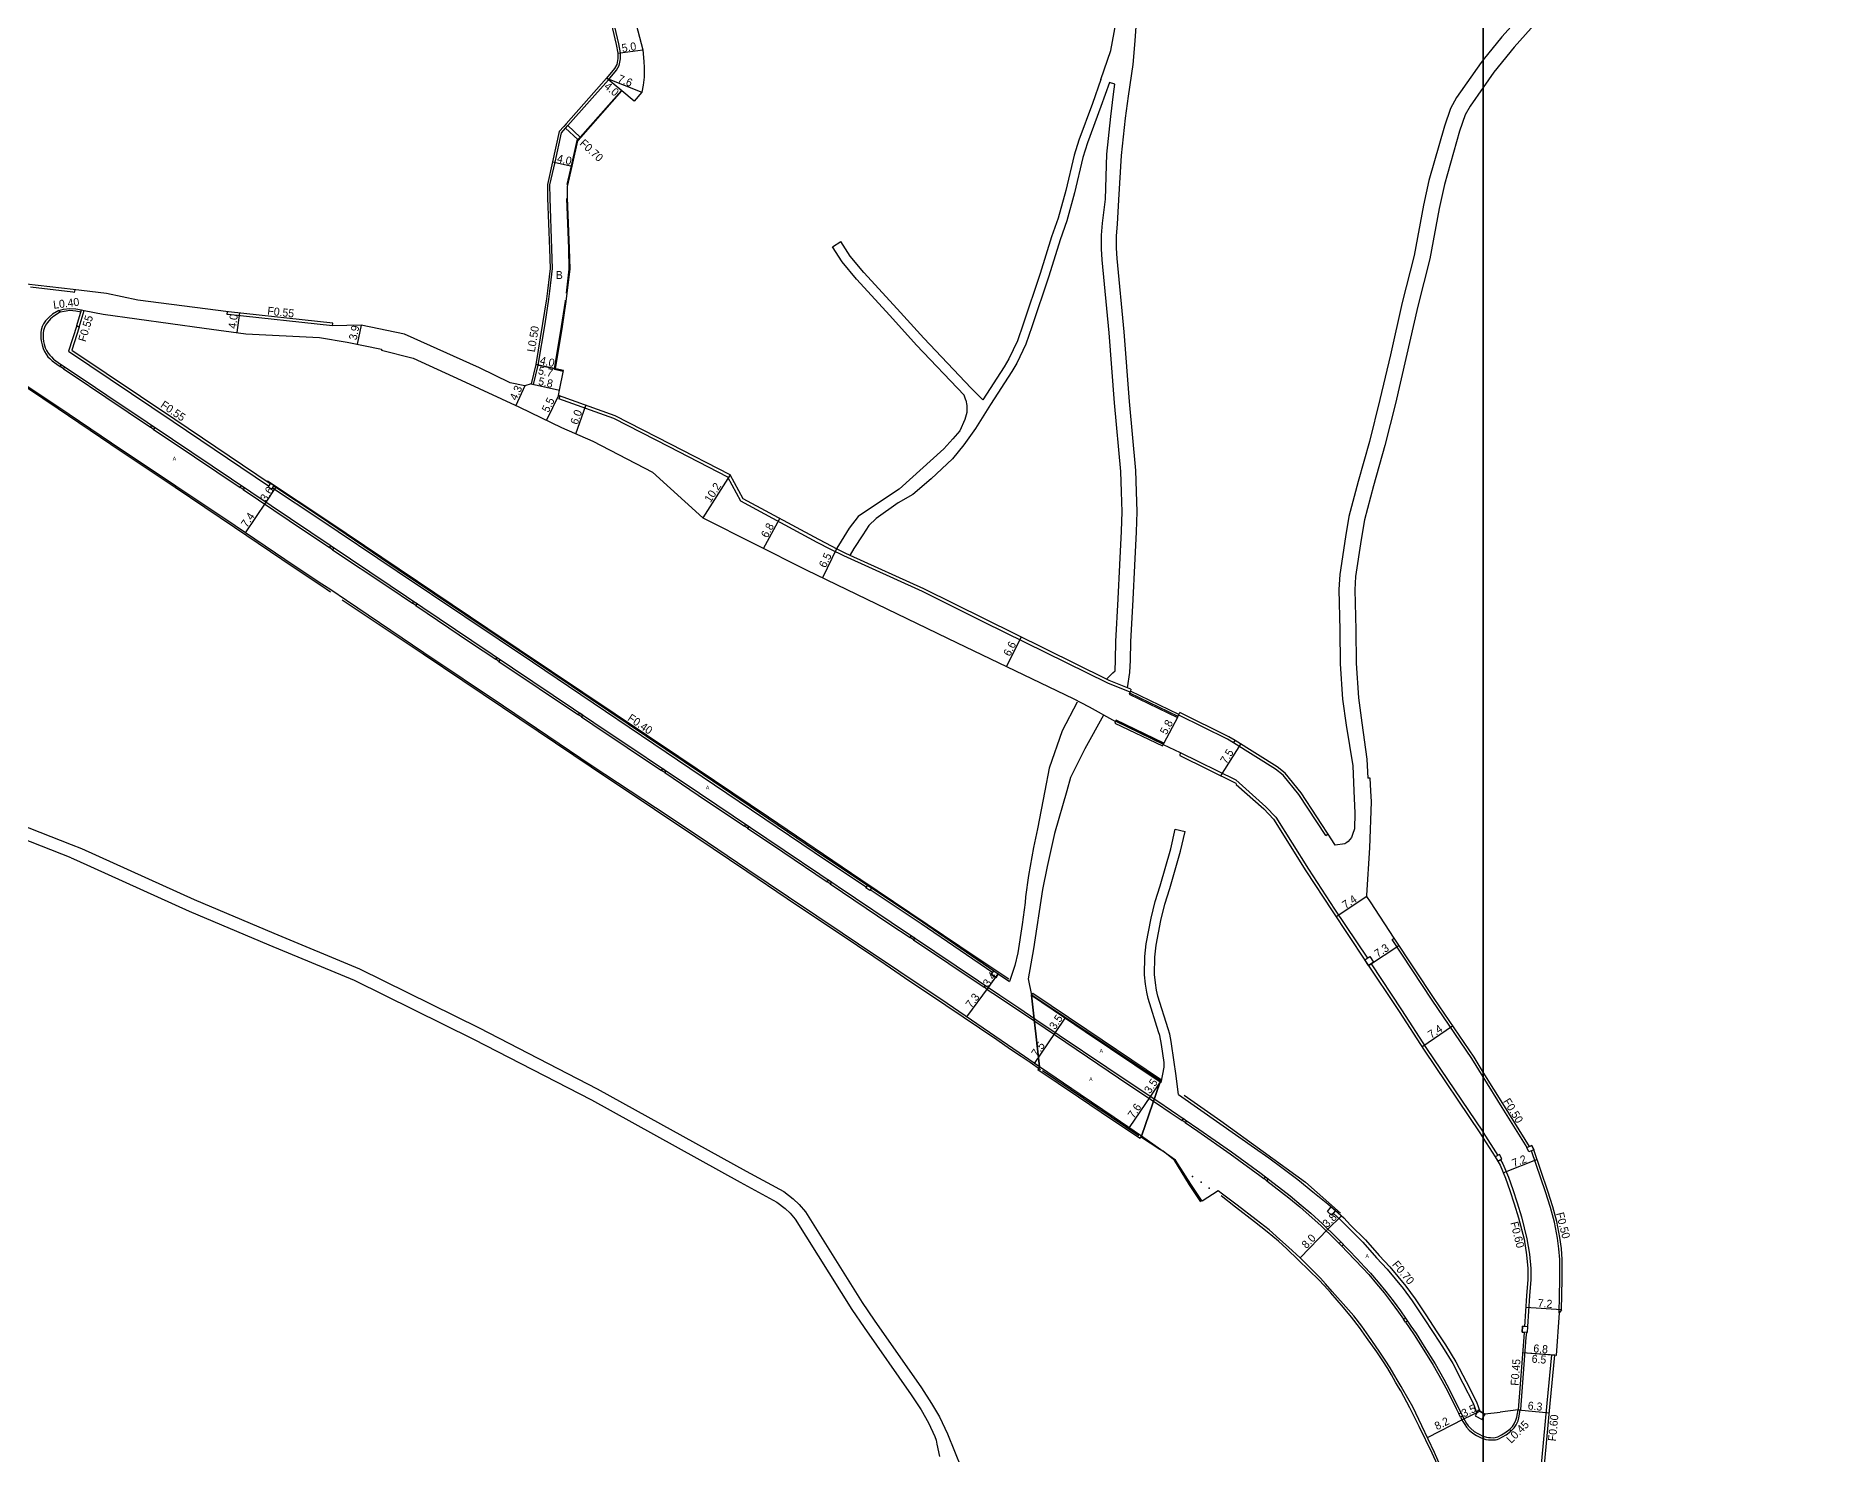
# Model space of a CAD drawing. Header units: metres. Extents: x -24000 to -21600, y -102000 to -99000.
# Drawn here: x -23489.5 to -23132.6, y -101179.4 to -100895.7 of the extents above; entities that cross this region are included whole.
import ezdxf

# ---------------------------------------------------------------- set-up
doc = ezdxf.new("R2010")
doc.units = ezdxf.units.M
doc.header["$LTSCALE"] = 2.5
for name, color, linetype in [('側溝・桝', 7, 'Continuous'), ('図郭', 7, 'Continuous'), ('幅員', 7, 'Continuous'), ('歩道・分離帯・安全施設', 7, 'Continuous'), ('舗装', 7, 'Continuous'), ('道路', 7, 'Continuous')]:
    doc.layers.add(name, color=color, linetype=linetype)
doc.styles.get("Standard").update_dxf_attribs({"font": ''})
doc.styles.add('YOKO_DECO', font='')
doc.styles.get('Standard').set_extended_font_data('@MS PGothic')
doc.styles.get('YOKO_DECO').set_extended_font_data('MS PGothic')

msp = doc.modelspace()

# ---------------------------------------------------------------- linework, layer by layer
at = {"layer": '側溝・桝'}
for points in [[(-23389.92, -100965.42), (-23389, -100961.54), (-23387.63, -100953.3), (-23386.88, -100948.34), (-23386.68, -100946.74), (-23386.15, -100942.22), (-23386.26, -100938.3), (-23386.63, -100928.16), (-23386.66, -100925.46), (-23385.65, -100920.98), (-23384.33, -100915.06), (-23383.53, -100914.16), (-23383.07, -100913.63), (-23374.97, -100904.49), (-23373.34, -100902.52), (-23372.82, -100901.61), (-23372.56, -100900.26), (-23372.57, -100899.11), (-23372.92, -100897.3), (-23375.49, -100886.18)], [(-23383.53, -100914.16), (-23381.09, -100916.45), (-23380.98, -100916.55)], [(-23383.07, -100913.63), (-23380.62, -100915.93), (-23380.51, -100916.03)], [(-23481.72, -100947.02), (-23482.1, -100946.97), (-23490.55, -100945.99)], [(-23481.72, -100947.02), (-23481.65, -100946.48)], [(-23484.91, -100950.61), (-23486.13, -100951.38), (-23486.84, -100951.97), (-23487.54, -100952.71), (-23487.95, -100953.32), (-23488.2, -100953.85), (-23488.41, -100954.53), (-23488.46, -100955.05), (-23488.48, -100955.62), (-23488.46, -100956.28), (-23488.37, -100956.93), (-23488.24, -100957.5), (-23488.02, -100958.22), (-23487.72, -100958.85), (-23487.4, -100959.39), (-23487.06, -100959.87), (-23486.7, -100960.25), (-23486.22, -100960.68), (-23485.78, -100961.03), (-23485.26, -100961.39), (-23484.61, -100961.84)], [(-23484.91, -100950.61), (-23483.92, -100950.35), (-23482.71, -100950.2), (-23481.46, -100950.29), (-23480.34, -100950.52)], [(-23484.91, -100950.61), (-23484.54, -100950.92)], [(-23481.26, -100953.6), (-23480.34, -100950.52)], [(-23480.34, -100950.52), (-23479.81, -100950.63)], [(-23451.21, -100951.4), (-23451.14, -100950.84)], [(-23430.13, -100953.71), (-23451.02, -100951.42), (-23451.21, -100951.4)], [(-23481.26, -100953.6), (-23482.95, -100958.79), (-23462.01, -100972.84), (-23442.93, -100985.7)], [(-23481.26, -100953.6), (-23480.8, -100953.97)], [(-23483.98, -100962.27), (-23482.24, -100963.46), (-23475.51, -100967.97), (-23466.54, -100973.99)], [(-23390.4, -100965.31), (-23389.92, -100965.42)], [(-23384.7, -100967.74), (-23384.91, -100968.32)], [(-23270.63, -101026.96), (-23275.1, -101025.19), (-23299.86, -101012.96), (-23312.14, -101006.85), (-23327.91, -100999.7), (-23330.48, -100998.4), (-23333.2, -100997), (-23348.5, -100988.76), (-23351.07, -100983.94), (-23362.83, -100977.87), (-23373.86, -100972.26), (-23384.91, -100968.32)], [(-23465.92, -100974.4), (-23462.43, -100976.75), (-23448.64, -100986.04)], [(-23448.02, -100986.45), (-23438.82, -100992.64), (-23430.73, -100998.06)], [(-23442.12, -100986.08), (-23432.86, -100992.21), (-23417.23, -101002.76), (-23390.17, -101020.92), (-23356.22, -101043.83), (-23333.81, -101059), (-23323.36, -101065.97)], [(-23430.12, -100998.47), (-23418.88, -101006), (-23414.13, -101009.2)], [(-23326.63, -100999.6), (-23327.64, -100999.15), (-23329.35, -100998.29)], [(-23413.51, -101009.62), (-23402.52, -101017.03), (-23397.51, -101020.4)], [(-23396.88, -101020.82), (-23380.96, -101031.5)], [(-23271.15, -101026.09), (-23274.85, -101024.63), (-23275.35, -101024.38)], [(-23380.35, -101031.91), (-23378.12, -101033.41), (-23364.35, -101042.66)], [(-23249.93, -101037.12), (-23251.18, -101036.4), (-23260.92, -101031.57)], [(-23249.93, -101037.12), (-23249.63, -101036.63)], [(-23231.51, -101055.66), (-23236.88, -101047.45), (-23240.03, -101043.58), (-23241.58, -101042.36), (-23249.93, -101037.12)], [(-23260.6, -101039.03), (-23249.5, -101044.49)], [(-23363.72, -101043.07), (-23357.03, -101047.57), (-23347.76, -101053.79)], [(-23249.5, -101044.49), (-23243.5, -101049.88), (-23241.5, -101052), (-23234.98, -101062.36), (-23229.73, -101070.36), (-23223.19, -101080.19)], [(-23347.16, -101054.19), (-23340.11, -101058.93), (-23331.22, -101064.91)], [(-23231.51, -101055.66), (-23231.03, -101055.34)], [(-23330.61, -101065.33), (-23318.68, -101073.35), (-23314.64, -101076.06)], [(-23322.61, -101066.46), (-23312.41, -101073.25), (-23298.12, -101083.07)], [(-23313.95, -101076.52), (-23299.82, -101086)], [(-23200, -101103.92), (-23202.26, -101100.27), (-23210.23, -101088.55), (-23218.25, -101076.46), (-23218.25, -101076.45), (-23217.84, -101076.18)], [(-23222.45, -101081.3), (-23216.34, -101090.53), (-23211.33, -101098.22), (-23200.17, -101114.79), (-23200, -101115.05)], [(-23299.19, -101086.42), (-23296.93, -101087.94), (-23289.71, -101092.8), (-23270.88, -101105.49), (-23265.33, -101109.17), (-23262.6, -101111.03), (-23260.23, -101112.64)], [(-23191.2, -101118.04), (-23196.2, -101110.06), (-23200, -101103.92)], [(-23259.6, -101113.07), (-23257.12, -101114.76), (-23250.64, -101119.3), (-23244.68, -101123.64), (-23243.86, -101124.27)], [(-23200, -101115.05), (-23197.08, -101119.62), (-23197.08, -101119.63)], [(-23184.8, -101151.14), (-23184.69, -101144.47), (-23184.69, -101140.46), (-23184.86, -101138.33), (-23185.14, -101136.16), (-23185.79, -101132.97), (-23186.55, -101130.04), (-23187.53, -101126.92), (-23190.37, -101118.69)], [(-23196.57, -101120.49), (-23196.07, -101121.31), (-23194.96, -101123.97), (-23194.08, -101126.45), (-23193.23, -101129.1), (-23192.36, -101131.92), (-23191.26, -101136.3), (-23190.73, -101139.42), (-23190.51, -101142.24), (-23190.51, -101144.45), (-23190.73, -101147.73), (-23191.15, -101153.89)], [(-23243.29, -101124.71), (-23238.89, -101128.11), (-23236.7, -101129.91), (-23234.81, -101131.57), (-23232.51, -101133.66), (-23229.67, -101136.39), (-23228.84, -101137.23)], [(-23230, -101131.19), (-23228.4, -101132.66), (-23227.03, -101134.06), (-23224.1, -101137.01), (-23221.33, -101140.14), (-23219.21, -101142.42), (-23216.02, -101146.24), (-23214.21, -101148.72), (-23212.06, -101151.9), (-23209.9, -101155.28), (-23208.16, -101157.9), (-23206.09, -101161.29), (-23204.06, -101165.17), (-23202.03, -101169.21), (-23201.31, -101171.17)], [(-23228.29, -101137.78), (-23227.2, -101138.89), (-23224.06, -101142.21), (-23222.89, -101143.47), (-23221.36, -101145.31), (-23219.84, -101147.15), (-23218.41, -101149.02), (-23216.97, -101150.99), (-23215.96, -101152.42)], [(-23215.56, -101153.02), (-23214.84, -101154.08), (-23213.83, -101155.54), (-23212.2, -101158.08), (-23210.04, -101161.58), (-23208.32, -101164.63), (-23207.1, -101166.89), (-23205.43, -101170.25), (-23204.89, -101171.31)], [(-23191.39, -101155.05), (-23191.46, -101156.05), (-23192.59, -101170.45)], [(-23188.43, -101184.07), (-23188.32, -101180.73), (-23187.21, -101169.21), (-23186.29, -101159.55), (-23185.68, -101159.6)], [(-23204.54, -101172), (-23204.11, -101172.86), (-23203.72, -101173.49), (-23203.36, -101174), (-23202.83, -101174.59), (-23202.07, -101175.21), (-23201.35, -101175.63), (-23200.94, -101175.87), (-23200.41, -101176.14), (-23200, -101176.27)], [(-23200, -101171.17), (-23201.01, -101170.62), (-23201.6, -101171.71), (-23200.24, -101172.45)], [(-23200.24, -101172.45), (-23200, -101172.01)], [(-23200, -101172.01), (-23199.65, -101171.37), (-23200, -101171.17)], [(-23194.48, -101174.8), (-23193.82, -101174.15), (-23193.42, -101173.55), (-23193.05, -101172.74), (-23192.86, -101172.1), (-23192.6, -101170.56), (-23192.59, -101170.45)], [(-23193.04, -101170.5), (-23192.59, -101170.45)], [(-23200, -101176.27), (-23199.47, -101176.43), (-23198.99, -101176.5), (-23198.57, -101176.54), (-23197.89, -101176.56), (-23197.56, -101176.53), (-23197.22, -101176.46), (-23196.88, -101176.34), (-23196.14, -101175.96), (-23195.45, -101175.52), (-23194.48, -101174.8)], [(-23194.48, -101174.8), (-23194.71, -101174.4)]]:
    msp.add_lwpolyline(points, dxfattribs=at)
for points in [[(-23483.72, -100961.89), (-23483.98, -100962.27), (-23484.61, -100961.84), (-23484.35, -100961.46)], [(-23465.67, -100974.02), (-23465.92, -100974.4), (-23466.54, -100973.99), (-23466.28, -100973.61)], [(-23447.77, -100986.07), (-23448.02, -100986.45), (-23448.64, -100986.04), (-23448.38, -100985.65)], [(-23442.57, -100985.15), (-23443.05, -100985.87), (-23442.31, -100986.36), (-23441.83, -100985.64)], [(-23429.87, -100998.09), (-23430.12, -100998.47), (-23430.73, -100998.06), (-23430.47, -100997.68)], [(-23413.25, -101009.24), (-23413.51, -101009.62), (-23414.13, -101009.2), (-23413.87, -101008.82)], [(-23396.62, -101020.44), (-23396.88, -101020.82), (-23397.51, -101020.4), (-23397.25, -101020.02)], [(-23380.09, -101031.53), (-23380.35, -101031.91), (-23380.96, -101031.5), (-23380.7, -101031.12)], [(-23363.47, -101042.69), (-23363.72, -101043.07), (-23364.35, -101042.66), (-23364.09, -101042.27)], [(-23346.91, -101053.81), (-23347.16, -101054.19), (-23347.76, -101053.79), (-23347.51, -101053.41)], [(-23330.35, -101064.94), (-23330.61, -101065.33), (-23331.22, -101064.91), (-23330.97, -101064.53)], [(-23323.46, -101066.13), (-23323.12, -101065.61), (-23322.38, -101066.11), (-23322.72, -101066.62)], [(-23313.7, -101076.14), (-23313.95, -101076.52), (-23314.64, -101076.06), (-23314.38, -101075.68)], [(-23222.96, -101081.64), (-23223.7, -101080.52), (-23222.69, -101079.86), (-23221.95, -101080.97)], [(-23298.4, -101083.48), (-23297.89, -101082.71), (-23296.99, -101083.3), (-23297.5, -101084.08)], [(-23298.93, -101086.04), (-23299.19, -101086.42), (-23299.82, -101086), (-23299.57, -101085.62)], [(-23259.35, -101112.69), (-23259.6, -101113.07), (-23260.23, -101112.64), (-23259.97, -101112.26)], [(-23197.6, -101119.94), (-23197.09, -101120.8), (-23196.28, -101120.31), (-23196.79, -101119.45)], [(-23190.26, -101117.66), (-23189.92, -101118.51), (-23190.92, -101118.91), (-23191.26, -101118.06)], [(-23243.01, -101124.35), (-23243.29, -101124.71), (-23243.86, -101124.27), (-23243.58, -101123.91)], [(-23229.55, -101130.66), (-23230.34, -101131.59), (-23231.19, -101130.87), (-23230.4, -101129.93)], [(-23227.97, -101137.46), (-23228.29, -101137.78), (-23228.84, -101137.23), (-23228.51, -101136.91)], [(-23215.18, -101152.77), (-23215.56, -101153.02), (-23215.96, -101152.42), (-23215.58, -101152.17)], [(-23192.22, -101154.99), (-23192.14, -101153.82), (-23191.15, -101153.89), (-23191.23, -101155.06)], [(-23204.13, -101171.8), (-23204.54, -101172), (-23204.89, -101171.31), (-23204.48, -101171.1)]]:
    msp.add_lwpolyline(points, close=True, dxfattribs=at)
at = {"layer": '図郭'}
for points in [[(-24000, -101400), (-23200, -101400), (-23200, -100800), (-24000, -100800)], [(-23200, -101400), (-22400, -101400), (-22400, -100800), (-23200, -100800)]]:
    msp.add_lwpolyline(points, close=True, dxfattribs=at)
at = {"layer": '幅員'}
for points in [[(-23373.07, -100899.17), (-23368.12, -100898.45)], [(-23372.26, -100906.7), (-23375.35, -100904.16)], [(-23375.35, -100904.16), (-23368.27, -100906.93)], [(-23386.14, -100920.87), (-23382.24, -100921.74)], [(-23383.92, -100962.65), (-23389.49, -100961.44)], [(-23389.49, -100961.44), (-23385.58, -100962.29)], [(-23390.4, -100965.31), (-23384.73, -100966.54)], [(-23443.42, -100988.99), (-23441.46, -100986.01)], [(-23447.54, -100995.11), (-23443.42, -100988.99)], [(-23298.93, -101086.04), (-23296.99, -101083.3)], [(-23303.32, -101091.92), (-23298.93, -101086.04)], [(-23289.73, -101101.25), (-23285.55, -101095.05)], [(-23285.55, -101095.05), (-23283.6, -101092.16)], [(-23264.64, -101104.91), (-23266.56, -101107.8)], [(-23266.56, -101107.8), (-23270.82, -101114.07)], [(-23189.24, -101120.48), (-23195.97, -101123.13)], [(-23236.65, -101140.14), (-23231.1, -101134.38)], [(-23231.1, -101134.38), (-23228.36, -101131.7)], [(-23211.18, -101176.03), (-23203.86, -101172.34)], [(-23203.86, -101172.34), (-23200.7, -101170.79)]]:
    msp.add_lwpolyline(points, dxfattribs=at)
at = {"layer": '幅員', "flags": 128}
for points in [[(-23448.77, -100951.1), (-23449.29, -100955.03)], [(-23424.44, -100953.55), (-23425.24, -100957.35)], [(-23391.68, -100965.71), (-23393.51, -100969.64)], [(-23384.96, -100967.65), (-23387.36, -100972.56)], [(-23381.5, -100975.29), (-23379.47, -100969.61)], [(-23350.61, -100983.48), (-23356.12, -100992.1)], [(-23343.95, -100998.22), (-23340.72, -100992.25)], [(-23329.35, -100998.29), (-23332.15, -101004.09)], [(-23295.33, -101021.87), (-23292.4, -101015.96)], [(-23261.16, -101032.06), (-23263.91, -101037.14)], [(-23252.48, -101043.7), (-23248.5, -101037.35)], [(-23223.26, -101067.82), (-23229.42, -101071.92)], [(-23222.96, -101081.64), (-23216.89, -101077.62)], [(-23212.27, -101097.89), (-23206.13, -101093.71)], [(-23184.33, -101150.53), (-23191.5, -101150.04)], [(-23185.68, -101159.6), (-23192.15, -101159.1)], [(-23185.42, -101159.63), (-23192.15, -101159.1)], [(-23193.04, -101170.5), (-23186.78, -101171.11)]]:
    msp.add_lwpolyline(points, dxfattribs=at)
at = {"layer": '歩道・分離帯・安全施設'}
for points in [[(-23383.21, -100925.41), (-23382.38, -100921.71), (-23381.25, -100916.63), (-23381.09, -100916.45), (-23380.62, -100915.93), (-23372.37, -100906.61)], [(-23383.36, -100947.13), (-23382.8, -100942.37), (-23382.91, -100938.19), (-23383.27, -100928.19)], [(-23383.99, -100962.8), (-23385.75, -100962.4), (-23385.73, -100962.26), (-23384.33, -100953.83), (-23383.56, -100948.79), (-23383.53, -100948.54)], [(-23430.54, -101007), (-23432.47, -101005.64), (-23437.81, -101002.1), (-23449.76, -100994), (-23461.65, -100986.03), (-23474.5, -100977.41), (-23485.05, -100970.31), (-23497.16, -100962.18), (-23507.12, -100955.44), (-23510.98, -100952.9), (-23512.85, -100951.63)], [(-23484.54, -100950.92), (-23485.86, -100951.76), (-23486.52, -100952.31), (-23487.18, -100953), (-23487.55, -100953.55), (-23487.77, -100954.01), (-23487.95, -100954.62), (-23488, -100955.08), (-23488.02, -100955.62), (-23488, -100956.25), (-23487.92, -100956.85), (-23487.8, -100957.38), (-23487.59, -100958.06), (-23487.32, -100958.64), (-23487.01, -100959.14), (-23486.71, -100959.58), (-23486.38, -100959.92), (-23485.92, -100960.33), (-23485.5, -100960.67), (-23485, -100961.02), (-23481.98, -100963.08), (-23479.85, -100964.51), (-23475.26, -100967.59), (-23467.25, -100972.96), (-23462.17, -100976.37), (-23438.57, -100992.26), (-23418.63, -101005.62), (-23402.26, -101016.65), (-23377.86, -101033.03), (-23356.77, -101047.19), (-23339.85, -101058.55), (-23318.43, -101072.97), (-23296.67, -101087.56), (-23292.92, -101090.09), (-23289.46, -101092.42), (-23270.63, -101105.11), (-23265.08, -101108.79), (-23262.34, -101110.65), (-23256.86, -101114.38), (-23250.37, -101118.93), (-23244.41, -101123.27), (-23238.6, -101127.75), (-23236.4, -101129.56), (-23234.5, -101131.22), (-23232.19, -101133.32), (-23229.34, -101136.07), (-23226.87, -101138.57), (-23225.22, -101140.32), (-23223.73, -101141.9), (-23222.54, -101143.17), (-23221.01, -101145.02), (-23219.48, -101146.87), (-23218.04, -101148.74), (-23216.59, -101150.72), (-23215.59, -101152.16), (-23214.47, -101153.82), (-23213.45, -101155.29), (-23211.81, -101157.83), (-23209.64, -101161.35), (-23207.92, -101164.41), (-23206.7, -101166.68), (-23205.02, -101170.04), (-23203.71, -101172.63), (-23203.34, -101173.23), (-23203, -101173.71), (-23202.51, -101174.26), (-23201.81, -101174.83), (-23201.12, -101175.23), (-23200.72, -101175.47), (-23200.23, -101175.71), (-23200, -101175.78)], [(-23484.54, -100950.92), (-23485.86, -100951.76), (-23486.52, -100952.31), (-23487.18, -100953), (-23487.55, -100953.55), (-23487.77, -100954.01), (-23487.95, -100954.62), (-23488, -100955.08), (-23488.02, -100955.62), (-23488, -100956.25), (-23487.92, -100956.85), (-23487.8, -100957.38), (-23487.59, -100958.06), (-23487.32, -100958.64), (-23487.01, -100959.14), (-23486.71, -100959.58), (-23486.38, -100959.92), (-23485.92, -100960.33), (-23485.5, -100960.67), (-23485, -100961.02), (-23481.98, -100963.08), (-23479.85, -100964.51), (-23475.26, -100967.59), (-23467.25, -100972.96), (-23462.17, -100976.37), (-23438.57, -100992.26), (-23418.63, -101005.62), (-23402.26, -101016.65), (-23377.86, -101033.03), (-23356.77, -101047.19), (-23339.85, -101058.55), (-23318.43, -101072.97), (-23296.67, -101087.56), (-23292.92, -101090.09), (-23289.46, -101092.42), (-23270.63, -101105.11), (-23265.08, -101108.79), (-23262.34, -101110.65), (-23256.86, -101114.38), (-23250.37, -101118.93), (-23244.41, -101123.27), (-23238.6, -101127.75), (-23236.4, -101129.56), (-23234.5, -101131.22), (-23232.19, -101133.32), (-23229.34, -101136.07), (-23226.87, -101138.57), (-23225.22, -101140.32), (-23223.73, -101141.9), (-23222.54, -101143.17), (-23221.01, -101145.02), (-23219.48, -101146.87), (-23218.04, -101148.74), (-23216.59, -101150.72), (-23215.59, -101152.16), (-23214.47, -101153.82), (-23213.45, -101155.29), (-23211.81, -101157.83), (-23209.64, -101161.35), (-23207.92, -101164.41), (-23206.7, -101166.68), (-23205.02, -101170.04), (-23203.71, -101172.63), (-23203.34, -101173.23), (-23203, -101173.71), (-23202.51, -101174.26), (-23201.81, -101174.83), (-23201.12, -101175.23), (-23200.72, -101175.47), (-23200.23, -101175.71), (-23200, -101175.78)], [(-23484.54, -100950.92), (-23485.86, -100951.76), (-23486.52, -100952.31), (-23487.18, -100953)], [(-23484.54, -100950.92), (-23483.85, -100950.74), (-23482.7, -100950.59), (-23481.51, -100950.67), (-23480.45, -100950.89)], [(-23487.59, -100958.06), (-23487.32, -100958.64), (-23487.01, -100959.14), (-23486.71, -100959.58), (-23486.38, -100959.92), (-23485.92, -100960.33), (-23485.5, -100960.67), (-23485, -100961.02), (-23481.98, -100963.08), (-23479.85, -100964.51)], [(-23462.17, -100976.37), (-23438.57, -100992.26), (-23418.63, -101005.62), (-23402.26, -101016.65), (-23377.86, -101033.03), (-23356.77, -101047.19), (-23339.85, -101058.55), (-23318.43, -101072.97), (-23296.67, -101087.56)], [(-23443.13, -100984.72), (-23430.86, -100992.8), (-23399.07, -101014.21), (-23360.91, -101039.84), (-23342.97, -101051.91), (-23324.46, -101064.41), (-23301.41, -101079.95), (-23294.86, -101084.3)], [(-23288.53, -101102.52), (-23290.64, -101101.07), (-23292.44, -101099.85), (-23294.53, -101098.45), (-23297.31, -101096.53), (-23307.48, -101089.65), (-23311.97, -101086.63), (-23314.68, -101084.83), (-23319.61, -101081.46), (-23321.92, -101079.92), (-23328.45, -101075.52), (-23333.56, -101072.12), (-23339.24, -101068.34), (-23347.29, -101062.82), (-23357.46, -101055.98), (-23365.76, -101050.44), (-23378.39, -101041.99), (-23396.15, -101030.04), (-23412.05, -101019.37), (-23428.2, -101008.55)], [(-23261.04, -101031.82), (-23270.71, -101027.14)], [(-23273.5, -101032.77), (-23264.01, -101037.35)], [(-23290.31, -101087.51), (-23282.49, -101092.73), (-23264.59, -101104.71)], [(-23292.92, -101090.09), (-23289.46, -101092.42), (-23270.63, -101105.11), (-23265.08, -101108.79)], [(-23268.91, -101115.7), (-23288.15, -101102.74)], [(-23259.85, -101107.55), (-23252.49, -101112.71), (-23235.53, -101125.01), (-23228.57, -101131.19)], [(-23262.34, -101110.65), (-23256.86, -101114.38), (-23250.37, -101118.93), (-23244.41, -101123.27), (-23238.6, -101127.75), (-23236.4, -101129.56), (-23234.5, -101131.22), (-23232.19, -101133.32), (-23229.34, -101136.07), (-23226.87, -101138.57), (-23225.22, -101140.32)], [(-23256.48, -101128.91), (-23258.73, -101125.52), (-23261.71, -101120.69), (-23261.96, -101120.46), (-23264.01, -101118.79), (-23264.7, -101118.45), (-23268.53, -101115.94)], [(-23208.08, -101183.87), (-23210.2, -101179.22), (-23212.85, -101173.85), (-23214.68, -101170.12), (-23216.52, -101166.7), (-23216.93, -101165.98), (-23217.53, -101164.98), (-23218.37, -101163.52), (-23219.1, -101162.27), (-23220.07, -101160.73), (-23221.31, -101158.92), (-23223.38, -101156.04), (-23223.8, -101155.42), (-23224.32, -101154.73), (-23224.79, -101154.08), (-23226.35, -101152), (-23227.93, -101150.03), (-23230.5, -101147.11), (-23231.85, -101145.66), (-23232.9, -101144.55), (-23234.84, -101142.63), (-23237.04, -101140.5), (-23239.29, -101138.35), (-23240.99, -101136.81), (-23243.21, -101134.92), (-23245.75, -101132.89), (-23249.56, -101129.96), (-23252.44, -101127.73)], [(-23221.01, -101145.02), (-23219.48, -101146.87), (-23218.04, -101148.74), (-23216.59, -101150.72), (-23215.59, -101152.16), (-23214.47, -101153.82), (-23213.45, -101155.29), (-23211.81, -101157.83), (-23209.64, -101161.35), (-23207.92, -101164.41), (-23206.7, -101166.68), (-23205.02, -101170.04), (-23203.71, -101172.63), (-23203.34, -101173.23), (-23203, -101173.71), (-23202.51, -101174.26), (-23201.81, -101174.83), (-23201.12, -101175.23)], [(-23194.71, -101174.4), (-23194.17, -101173.86), (-23193.81, -101173.33), (-23193.47, -101172.59), (-23193.29, -101171.99), (-23193.04, -101170.5)], [(-23200, -101175.78), (-23199.36, -101175.99), (-23198.93, -101176.05), (-23198.54, -101176.08), (-23197.91, -101176.1), (-23197.62, -101176.07), (-23197.34, -101176.02), (-23197.06, -101175.92), (-23196.37, -101175.56), (-23195.71, -101175.14), (-23194.71, -101174.4)], [(-23200, -101175.78), (-23199.36, -101175.99), (-23198.93, -101176.05), (-23198.54, -101176.08), (-23197.91, -101176.1), (-23197.62, -101176.07), (-23197.34, -101176.02), (-23197.06, -101175.92), (-23196.37, -101175.56), (-23195.71, -101175.14), (-23194.71, -101174.4)], [(-23196.37, -101175.56), (-23195.71, -101175.14), (-23194.71, -101174.4)]]:
    msp.add_lwpolyline(points, dxfattribs=at)
for p in [(-23258.17, -101123.83, 250.07), (-23256.41, -101124.98, 250.15), (-23254.8, -101126.19, 250.15)]:
    msp.add_point(p, dxfattribs=at)
at = {"layer": '舗装'}
for points in [[(-23290.38, -101087.59), (-23288.74, -101101.94)], [(-23268.34, -101115.76), (-23264.64, -101104.91)]]:
    msp.add_lwpolyline(points, dxfattribs=at)
at = {"layer": '道路'}
for points in [[(-23148.17, -100850.08), (-23156.67, -100852.95), (-23159.1, -100854.05), (-23164.33, -100859.01), (-23170.28, -100863.57), (-23170.85, -100863), (-23174.4, -100866.46), (-23180.78, -100874.88), (-23183.74, -100880.21), (-23186.53, -100884.45), (-23189.48, -100888.3), (-23196.26, -100895.86), (-23200, -100900.5)], [(-23146.09, -100853.4), (-23154.72, -100856.45), (-23157.33, -100858.1), (-23162.25, -100861.44), (-23167.17, -100865.26), (-23168.78, -100866.33), (-23171.76, -100869.65), (-23178.09, -100876.64), (-23181, -100881.87), (-23183.92, -100886.3), (-23187.01, -100890.34), (-23193.83, -100897.93), (-23197.86, -100902.94), (-23200, -100905.99)], [(-23369.5, -100876.81), (-23370.86, -100879.53), (-23370.8, -100886.11), (-23369.77, -100892.15), (-23368.12, -100898.45), (-23367.88, -100900.81), (-23367.85, -100902.03), (-23367.85, -100903.98), (-23368, -100905.54), (-23368.27, -100906.93), (-23369.8, -100908.78), (-23372.26, -100906.7)], [(-23375.99, -100886.24), (-23373.41, -100897.41), (-23373.07, -100899.17), (-23373.06, -100900.21), (-23373.3, -100901.44), (-23373.76, -100902.23), (-23375.35, -100904.16), (-23383.44, -100913.3), (-23383.91, -100913.83), (-23384.79, -100914.82), (-23386.14, -100920.87), (-23387.16, -100925.41), (-23387.13, -100928.17), (-23386.76, -100938.31), (-23386.65, -100942.2), (-23387.18, -100946.68), (-23387.37, -100948.27), (-23388.13, -100953.22), (-23389.49, -100961.44), (-23390.4, -100965.31), (-23391.68, -100965.71)], [(-23276.48, -100904.4), (-23274.46, -100898.59), (-23273.5, -100893.21)], [(-23271.15, -101026.09), (-23270.66, -101023.01), (-23270.54, -101020.59), (-23270.51, -101016.92), (-23270.02, -101008.46), (-23269.67, -101001.65), (-23269.35, -100994.91), (-23269.21, -100990.91), (-23269.36, -100986.81), (-23269.51, -100982.64), (-23270.78, -100968.83), (-23271.83, -100954.87), (-23273.21, -100940.23), (-23273.38, -100938.18), (-23273.39, -100937.25), (-23273.34, -100935.7), (-23273.18, -100933.36), (-23272.91, -100928.52), (-23272.33, -100919.6), (-23271.54, -100912.17), (-23270.98, -100907.77), (-23270.04, -100901.39), (-23269.62, -100896.66), (-23269.44, -100893.82)], [(-23200, -100900.5), (-23200.42, -100901.02), (-23205.34, -100908.02), (-23206.57, -100910.19), (-23207.79, -100913.77), (-23210.88, -100924.64), (-23211.97, -100929.55), (-23213.84, -100939.61), (-23216.22, -100949.04), (-23218.59, -100959.5), (-23220.68, -100968.45), (-23222.79, -100976.83), (-23225.04, -100984.84), (-23226.87, -100991.81), (-23227.58, -100995.89), (-23228.72, -101003.46), (-23228.9, -101006.41), (-23228.71, -101014.55), (-23228.6, -101021.28), (-23228.16, -101028.4), (-23227.45, -101033.58), (-23226.11, -101041.7), (-23225.88, -101046.68)], [(-23274.78, -100905), (-23276.49, -100909.84), (-23279.18, -100917.11), (-23280.09, -100920), (-23281.74, -100927.07), (-23283.29, -100932.71), (-23284.62, -100936.46), (-23286.91, -100943.76), (-23290.29, -100953.91), (-23291.51, -100957.35), (-23293.31, -100961.15), (-23294.26, -100962.85), (-23298.54, -100969.45), (-23301.54, -100974.24), (-23303.88, -100977.5), (-23306.15, -100980.3), (-23310.42, -100984.3), (-23314.06, -100987.4), (-23316.99, -100989.13), (-23321.45, -100992.24), (-23322.87, -100993.66), (-23324.11, -100995.51), (-23325.92, -100998.23), (-23326.59, -100999.52)], [(-23276.48, -100904.4), (-23278.19, -100909.25), (-23280.89, -100916.53), (-23281.83, -100919.52), (-23283.48, -100926.63), (-23285.01, -100932.17), (-23286.33, -100935.9), (-23288.63, -100943.21), (-23291.99, -100953.33), (-23293.18, -100956.66), (-23294.91, -100960.32), (-23295.8, -100961.92), (-23300.06, -100968.49)], [(-23274.09, -101023.13), (-23273.65, -101022.69), (-23273.54, -101020.51), (-23273.51, -101016.82), (-23273.02, -101008.29), (-23272.66, -101001.5), (-23272.34, -100994.79), (-23272.21, -100990.92), (-23272.36, -100986.92), (-23272.51, -100982.83), (-23273.77, -100969.08), (-23274.82, -100955.12), (-23276.2, -100940.5), (-23276.38, -100938.32), (-23276.39, -100937.21), (-23276.33, -100935.55), (-23276.18, -100933.18), (-23275.57, -100928.37), (-23275.31, -100919.34), (-23274.52, -100911.82), (-23273.95, -100907.37), (-23273.7, -100905.35)], [(-23273.7, -100905.35), (-23274.78, -100905)], [(-23200, -100905.99), (-23202.63, -100909.73), (-23203.64, -100911.51), (-23204.74, -100914.72), (-23207.77, -100925.43), (-23208.84, -100930.19), (-23210.71, -100940.3), (-23213.11, -100949.78), (-23215.47, -100960.22), (-23217.57, -100969.21), (-23219.69, -100977.65), (-23221.95, -100985.68), (-23223.74, -100992.49), (-23224.42, -100996.4), (-23225.53, -101003.8), (-23225.7, -101006.48), (-23225.51, -101014.48), (-23225.4, -101021.15), (-23224.97, -101028.09), (-23224.29, -101033.1), (-23223.26, -101040.34), (-23223.09, -101044.14)], [(-23385.58, -100962.29), (-23384.18, -100953.85), (-23383.41, -100948.81), (-23383.21, -100947.15), (-23382.65, -100942.38), (-23382.77, -100938.19), (-23383.13, -100928.07), (-23383.15, -100925.83), (-23382.24, -100921.74), (-23381.11, -100916.7), (-23380.98, -100916.55), (-23380.51, -100916.03), (-23372.26, -100906.7)], [(-23330.17, -100937.92), (-23328.49, -100936.84)], [(-23303.49, -100968.57), (-23303.85, -100967.55), (-23313.38, -100957.53), (-23318.71, -100951.63), (-23325.36, -100944.37), (-23328.24, -100940.92), (-23330.17, -100937.92)], [(-23300.06, -100968.49), (-23302.42, -100966.15), (-23311.92, -100956.17), (-23317.23, -100950.29), (-23323.86, -100943.05), (-23326.63, -100939.73), (-23328.49, -100936.84)], [(-23430.08, -100953.15), (-23450.95, -100950.86), (-23469.07, -100948.55), (-23475.33, -100947.22), (-23482.04, -100946.43), (-23491.32, -100945.36)], [(-23480.8, -100953.97), (-23479.81, -100950.63)], [(-23479.81, -100950.63), (-23476.04, -100951.35), (-23455.81, -100954.16), (-23447.46, -100955.28), (-23432.74, -100956.04), (-23427.23, -100956.93), (-23420.32, -100958.39), (-23420.34, -100958.56), (-23414.05, -100960.14), (-23404.39, -100964.56), (-23392.75, -100969.99), (-23388.47, -100972.02), (-23384.37, -100974.02), (-23378.08, -100976.79), (-23366.13, -100982.99), (-23356.12, -100992.1), (-23335.4, -101002.52), (-23305.24, -101017.1), (-23282.04, -101028.27), (-23278.85, -101029.9), (-23273.54, -101032.86), (-23273.4, -101032.56), (-23263.91, -101037.14), (-23264.04, -101037.41), (-23260.6, -101039.03), (-23260.69, -101039.67)], [(-23480.8, -100953.97), (-23482.3, -100958.57), (-23461.7, -100972.39), (-23442.63, -100985.24), (-23442.57, -100985.15), (-23441.83, -100985.64), (-23441.89, -100985.73), (-23432.62, -100991.85), (-23417, -101002.4), (-23389.93, -101020.56), (-23355.98, -101043.47), (-23333.58, -101058.65), (-23323.12, -101065.61)], [(-23391.68, -100965.71), (-23394.64, -100965.12), (-23400.72, -100962.07), (-23415.78, -100955.37), (-23424.44, -100953.55), (-23430.13, -100953.71), (-23430.08, -100953.15)], [(-23384.96, -100967.65), (-23384.73, -100966.54), (-23383.92, -100962.65), (-23385.58, -100962.29)], [(-23288.74, -101101.94), (-23292.84, -101099.09), (-23307.21, -101089.26), (-23311.71, -101086.24), (-23314.41, -101084.42), (-23319.36, -101081.1), (-23321.67, -101079.56), (-23328.2, -101075.17), (-23333.3, -101071.75), (-23338.96, -101067.95), (-23347.09, -101062.52), (-23357.21, -101055.64), (-23365.53, -101050.11), (-23378.2, -101041.75), (-23395.97, -101029.8), (-23411.86, -101019.1), (-23427.36, -101008.65), (-23430.51, -101006.53), (-23432.3, -101005.36), (-23437.63, -101001.82), (-23449.59, -100993.72), (-23461.47, -100985.75), (-23474.33, -100977.13), (-23484.88, -100970.02), (-23492.6, -100964.87)], [(-23329.35, -100998.29), (-23330.2, -100997.86), (-23332.92, -100996.46), (-23348.04, -100988.3), (-23350.61, -100983.48), (-23362.55, -100977.33), (-23373.61, -100971.69), (-23384.96, -100967.65)], [(-23303.49, -100968.57), (-23303.3, -100969.63), (-23303.31, -100971.06), (-23303.7, -100972.41), (-23304.69, -100974.71), (-23306.1, -100976.31), (-23307.91, -100978.31), (-23316.8, -100986.35), (-23322.94, -100990.42)], [(-23322.94, -100990.42), (-23325.02, -100991.81), (-23326.82, -100994.17), (-23328.41, -100996.78), (-23329.29, -100998.19)], [(-23275.35, -101024.38), (-23299.59, -101012.4), (-23311.88, -101006.29), (-23326.63, -100999.6)], [(-23275.35, -101024.38), (-23274.09, -101023.13)], [(-23270.49, -101026.35), (-23271.15, -101026.09)], [(-23270.49, -101026.35), (-23270.53, -101026.77), (-23270.83, -101027.38), (-23261.16, -101032.06), (-23260.86, -101031.45), (-23260.72, -101031.03)], [(-23281.25, -101028.97), (-23284.24, -101034.73), (-23286.85, -101042.14), (-23287.7, -101046.68)], [(-23275.96, -101031.55), (-23279.66, -101038.29), (-23282.55, -101044.01), (-23283.31, -101046.68)], [(-23227.7, -101057.31), (-23229.63, -101057.57), (-23230.13, -101056.71), (-23236.42, -101047.11), (-23239.63, -101043.16), (-23241.25, -101041.89), (-23249.63, -101036.63), (-23250.91, -101035.9), (-23260.72, -101031.03)], [(-23260.69, -101039.67), (-23249.47, -101045.18), (-23249.45, -101045.47), (-23243.92, -101050.32), (-23241.98, -101052.37), (-23235.5, -101062.69), (-23230.24, -101070.69), (-23223.68, -101080.55), (-23216.85, -101090.87), (-23211.83, -101098.56), (-23200.68, -101115.13), (-23200, -101116.19)], [(-23222.48, -101046.68), (-23222.63, -101044.18), (-23223.09, -101044.14)], [(-23482.41, -101060.14), (-23516.57, -101046.69)], [(-23509.74, -101046.69), (-23482.41, -101057.46)], [(-23287.7, -101046.68), (-23289.13, -101054.34), (-23289.96, -101058.06), (-23290.97, -101063.64), (-23291.53, -101067.89), (-23291.64, -101069.02), (-23292.23, -101073.45), (-23293.09, -101079.08), (-23293.7, -101081.63), (-23294.74, -101084.87)], [(-23283.31, -101046.68), (-23285.73, -101055.21), (-23287.23, -101061.83), (-23288.15, -101066.45), (-23289.94, -101078.33), (-23291.03, -101084.32)], [(-23225.88, -101046.68), (-23225.68, -101051.2), (-23225.79, -101054.3), (-23226.14, -101055.45), (-23226.39, -101056.01), (-23227.05, -101056.86), (-23227.27, -101057.05), (-23227.7, -101057.31)], [(-23223.26, -101067.82), (-23223.26, -101067.58), (-23222.69, -101058.08), (-23222.36, -101048.9), (-23222.48, -101046.68)], [(-23264.44, -101105.05), (-23264.07, -101103.35), (-23263.85, -101102), (-23263.82, -101101.06), (-23264.34, -101097.47), (-23264.71, -101095.67), (-23264.93, -101094.91), (-23267.03, -101088.27), (-23267.3, -101086.95), (-23267.58, -101085.4), (-23267.77, -101083.54), (-23267.71, -101079.85), (-23267.41, -101077.3), (-23266.45, -101072.2), (-23265.62, -101068.83), (-23264.61, -101065.69), (-23262.48, -101058.28), (-23261.61, -101054.38)], [(-23260.98, -101107.42), (-23261.48, -101103.23), (-23261.81, -101100.95), (-23262.41, -101096.84), (-23262.72, -101095.38), (-23263.01, -101094.34), (-23265.1, -101087.76), (-23265.34, -101086.57), (-23265.59, -101085.12), (-23265.77, -101083.45), (-23265.71, -101079.98), (-23265.43, -101077.6), (-23264.49, -101072.62), (-23263.69, -101069.37), (-23262.7, -101066.27), (-23260.54, -101058.77), (-23259.65, -101054.81)], [(-23261.61, -101054.38), (-23259.65, -101054.81)], [(-23482.41, -101057.46), (-23480.35, -101058.27), (-23457.79, -101068.46), (-23441.9, -101075.2), (-23424.77, -101082.28), (-23400.82, -101094.12), (-23377.19, -101106.34), (-23347.45, -101122.79), (-23339.92, -101126.88), (-23338.02, -101128.32), (-23336.8, -101129.44), (-23335.58, -101130.92), (-23324.2, -101149.08), (-23321.79, -101152.62), (-23312.34, -101166.15), (-23310.33, -101169.23), (-23308.76, -101171.94), (-23307.15, -101175.33), (-23304.37, -101182.27)], [(-23482.41, -101060.14), (-23481.32, -101060.57), (-23458.8, -101070.75), (-23442.86, -101077.5), (-23425.8, -101084.56), (-23401.94, -101096.35), (-23378.37, -101108.54), (-23348.65, -101124.98), (-23341.28, -101128.99), (-23339.62, -101130.24), (-23338.62, -101131.16), (-23337.61, -101132.39), (-23326.29, -101150.45), (-23323.84, -101154.04), (-23314.41, -101167.55), (-23312.45, -101170.54), (-23310.97, -101173.1), (-23309.66, -101175.87), (-23309.44, -101176.59), (-23309.3, -101177.41), (-23308.74, -101179.86)], [(-23323.12, -101065.61), (-23322.38, -101066.11)], [(-23322.38, -101066.11), (-23312.18, -101072.9), (-23297.89, -101082.71)], [(-23222.58, -101068.92), (-23223.26, -101067.82)], [(-23200, -101103), (-23201.85, -101100.01), (-23209.83, -101088.27), (-23217.84, -101076.19), (-23222.58, -101068.92)], [(-23297.89, -101082.71), (-23296.99, -101083.3), (-23294.74, -101084.87)], [(-23291.03, -101084.32), (-23290.38, -101087.59)], [(-23290.38, -101087.59), (-23279.6, -101094.86), (-23264.64, -101104.91), (-23264.44, -101105.05)], [(-23256.23, -101128.76), (-23258.49, -101125.36), (-23261.57, -101120.6), (-23268.34, -101115.76), (-23273.84, -101112.02), (-23280.63, -101107.43), (-23288.74, -101101.94)], [(-23184.33, -101150.53), (-23184.2, -101144.47), (-23184.2, -101140.44), (-23184.37, -101138.28), (-23184.66, -101136.08), (-23185.31, -101132.86), (-23186.08, -101129.9), (-23187.07, -101126.77), (-23189.92, -101118.51), (-23190.26, -101117.66), (-23190.74, -101117.86), (-23195.79, -101109.8), (-23200, -101103)], [(-23260.98, -101107.42), (-23260.28, -101107.9), (-23245.79, -101118.09), (-23242.86, -101120.12), (-23240.03, -101122.26), (-23237.12, -101124.47), (-23234.07, -101126.89), (-23231.09, -101129.35), (-23229.53, -101130.68), (-23227.91, -101132.15), (-23226.53, -101133.57), (-23223.58, -101136.52), (-23220.81, -101139.67), (-23218.69, -101141.95), (-23215.47, -101145.81), (-23213.63, -101148.32), (-23211.47, -101151.51), (-23209.31, -101154.9), (-23207.57, -101157.53), (-23205.48, -101160.95), (-23203.43, -101164.84), (-23201.39, -101168.93), (-23200.7, -101170.79), (-23200, -101171.17)], [(-23200, -101116.19), (-23197.6, -101119.94), (-23196.62, -101121.58), (-23195.53, -101124.19), (-23194.66, -101126.64), (-23193.81, -101129.29), (-23192.94, -101132.09), (-23191.85, -101136.42), (-23191.34, -101139.49), (-23191.12, -101142.27), (-23191.12, -101144.43), (-23191.34, -101147.69), (-23191.76, -101153.85), (-23192.14, -101153.82), (-23192.22, -101154.99), (-23191.84, -101155.02), (-23191.91, -101156.02), (-23193.04, -101170.5), (-23196.65, -101170.98)], [(-23253.01, -101126.72), (-23256.23, -101128.76)], [(-23207.69, -101183.77), (-23209.74, -101179.09), (-23212.27, -101173.7), (-23214.06, -101169.93), (-23216.08, -101166.44), (-23216.45, -101165.84), (-23217.05, -101164.84), (-23217.91, -101163.39), (-23218.63, -101162.14), (-23219.6, -101160.6), (-23220.84, -101158.79), (-23222.91, -101155.79), (-23223.39, -101155.1), (-23223.84, -101154.45), (-23224.31, -101153.77), (-23225.91, -101151.75), (-23227.47, -101149.9), (-23230.2, -101146.83), (-23231.53, -101145.35), (-23232.57, -101144.21), (-23234.5, -101142.28), (-23236.65, -101140.14), (-23238.97, -101138.02), (-23240.66, -101136.48), (-23242.85, -101134.55), (-23245.43, -101132.5), (-23249.23, -101129.6), (-23252.16, -101127.37), (-23253.01, -101126.72)], [(-23184.8, -101151.14), (-23185.42, -101159.63), (-23185.68, -101159.6)], [(-23184.33, -101150.53), (-23184.8, -101151.14)], [(-23187.81, -101183.8), (-23187.71, -101180.77), (-23186.6, -101169.27), (-23185.68, -101159.6)], [(-23200, -101171.17), (-23199.68, -101171.35), (-23196.65, -101170.98)]]:
    msp.add_lwpolyline(points, dxfattribs=at)
at = {"layer": '道路', "flags": 128}
for points in [[(-23329.29, -100998.19), (-23329.35, -100998.29)], [(-23326.63, -100999.6), (-23326.59, -100999.52)]]:
    msp.add_lwpolyline(points, dxfattribs=at)
at = {"layer": '道路'}
for points in [[(-23270.83, -101027.38), (-23261.16, -101032.06), (-23260.86, -101031.45), (-23270.53, -101026.77)], [(-23273.68, -101033.14), (-23264.19, -101037.72), (-23263.91, -101037.14), (-23273.4, -101032.56)], [(-23264.64, -101104.91), (-23279.6, -101094.86), (-23290.38, -101087.59), (-23290.1, -101087.18), (-23279.32, -101094.44), (-23264.36, -101104.5)], [(-23268.34, -101115.76), (-23273.84, -101112.02), (-23280.63, -101107.43), (-23288.74, -101101.94), (-23290.38, -101087.59), (-23279.6, -101094.86), (-23264.64, -101104.91)], [(-23268.34, -101115.76), (-23273.84, -101112.02), (-23280.63, -101107.43), (-23288.74, -101101.94), (-23289.1, -101102.45), (-23280.96, -101107.92), (-23274.16, -101112.49), (-23268.64, -101116.2)]]:
    msp.add_lwpolyline(points, close=True, dxfattribs=at)

# ---------------------------------------------------------------- texts
at = {"layer": '側溝・桝'}
for s, rotation, p in [('F0.70', 317.0984, (-23380.85, -100917.36)), ('L0.40', 7.1381, (-23485.91, -100950.29)), ('F0.55', 73.534, (-23479.52, -100957)), ('F0.55', 353.7522, (-23443.24, -100951.45)), ('L0.50', 80.5767, (-23389.69, -100959.04)), ('F0.55', 326, (-23464.7, -100969.88)), ('F0.40', 326, (-23371.28, -101032.52)), ('F0.50', 301.7659, (-23196.1, -101108.82)), ('F0.60', 284.1083, (-23194.6, -101133.1)), ('F0.50', 284.5912, (-23185.48, -101131.24)), ('F0.70', 310, (-23218.33, -101141.52)), ('F0.45', 85.514, (-23192.97, -101165.75)), ('L0.45', 44.825, (-23194.43, -101177.34)), ('F0.60', 84.4973, (-23185.48, -101176.87))]:
    msp.add_text(s, height=1.6, rotation=rotation, dxfattribs=at).set_placement(p)
at = {"layer": '幅員'}
for s, rotation, p in [('5.0', 8.2784, (-23372.19, -100898.94)), ('4.0', 320.5048, (-23375.95, -100906.04)), ('7.6', 338.59, (-23373.26, -100904.87)), ('4.0', 347.3933, (-23385.36, -100920.91)), ('4.0', 82.4214, (-23449.45, -100954.34)), ('3.9', 78.1075, (-23425.35, -100956.65)), ('5.7', 347.7753, (-23389.12, -100963.35)), ('4.0', 347.7753, (-23388.78, -100961.33)), ('4.3', 64.9695, (-23393.37, -100968.75)), ('5.8', 347.7753, (-23389.11, -100965.49)), ('5.5', 64.0025, (-23386.95, -100971.15)), ('6.0', 70.3674, (-23381.15, -100973.58)), ('3.6', 57, (-23443.42, -100988.99)), ('10.2', 57.4249, (-23354.55, -100989.17)), ('7.4', 56, (-23447.26, -100994.16)), ('6.8', 61.6756, (-23343.16, -100996.25)), ('6.5', 64.2028, (-23331.53, -101002.23)), ('6.6', 63.7052, (-23294.65, -101019.94)), ('5.8', 61.5595, (-23263.37, -101035.61)), ('7.5', 57.8932, (-23251.38, -101041.46)), ('7.4', 33.6538, (-23227.55, -101070.38)), ('7.3', 33.5462, (-23221.12, -101080.12)), ('3.4', 55, (-23298.93, -101086.04)), ('7.3', 53, (-23302.4, -101090.29)), ('3.5', 56, (-23285.63, -101094.61)), ('7.4', 34.2008, (-23210.4, -101096.32)), ('7.5', 56, (-23289.2, -101100.02)), ('3.5', 56, (-23266.64, -101107.42)), ('7.6', 56, (-23269.91, -101112.36)), ('7.2', 21.4622, (-23193.88, -101122.03)), ('3.8', 44, (-23231.23, -101134.18)), ('8.0', 46, (-23235.37, -101138.4)), ('7.2', 356.0761, (-23189.15, -101149.95)), ('6.8', 355.4975, (-23190.04, -101159.01)), ('6.5', 355.514, (-23190.37, -101161.08)), ('3.5', 26, (-23203.89, -101172.08)), ('6.3', 354.4973, (-23191.16, -101170.44)), ('8.2', 27, (-23209.24, -101174.63))]:
    msp.add_text(s, height=1.6, rotation=rotation, dxfattribs=at).set_placement(p)
at = {"layer": '舗装'}
msp.add_text('B', height=1.6, dxfattribs=at).set_placement((-23385.49, -100944.33))
at = {"layer": '舗装', "style": 'YOKO_DECO'}
for p in [(-23462.11, -100980.63, 250.57), (-23355.48, -101046.41, 248.62), (-23276.75, -101099.09, 248.69), (-23278.83, -101104.78, 248.69), (-23223.56, -101140.13, 249.77)]:
    msp.add_text('A', height=0.75, dxfattribs=at).set_placement(p)

doc.saveas('drawing.dxf')
